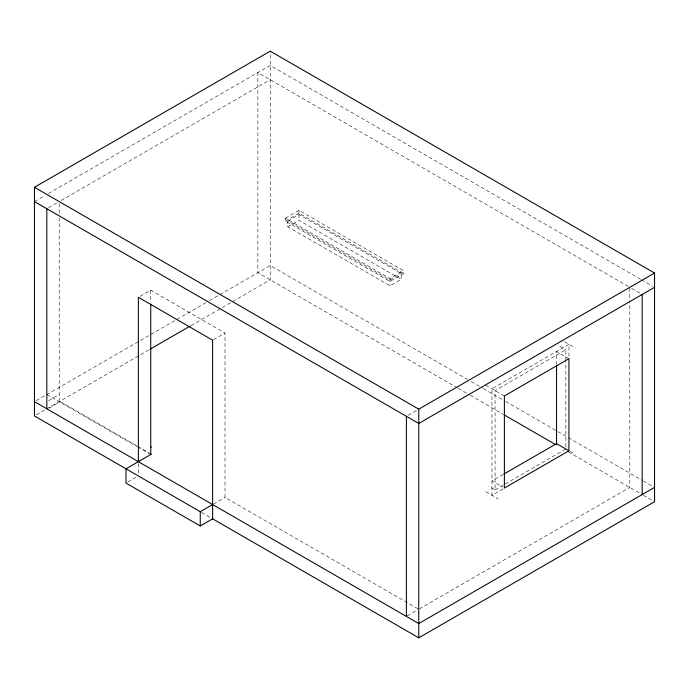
<?xml version="1.0" encoding="UTF-8"?>
<svg xmlns="http://www.w3.org/2000/svg" width="689" height="689" viewBox="0 0 689 689"><rect width="100%" height="100%" fill="white"/><g stroke="black" fill="none" stroke-linecap="round" stroke-linejoin="round"><path stroke-width="0.52" stroke-dasharray="3.44 2.58" d="M34.45 201.576L44.699 195.659M48.411 193.514L270.234 65.446L640.589 279.269M48.6 207.708L57.437 202.6M61.063 200.508L270.234 79.743M140.134 296.287L150.745 290.155L225.01 333.037L225.01 497.389L418.145 608.904M285.401 218.198L299.017 210.334L403.599 270.717L403.599 273.576L389.983 281.439L285.401 221.048L285.401 218.198L389.983 278.58L403.599 270.717M285.401 221.048L299.017 213.194L403.599 273.576M287.769 221.048L299.017 214.563L401.231 273.576L401.231 279.295L389.983 285.78L287.769 226.767L287.769 221.048L389.983 280.07L401.231 273.576M287.769 226.767L299.017 220.282L401.231 279.295M36.216 400.645L205.796 302.738M209.456 300.628L270.234 265.541L467.512 379.432M48.6 400.645L59.211 394.521M36.31 414.881L44.699 410.041M46.826 408.818L149.203 349.711M191.017 325.57L270.234 279.829L270.234 51.158M49.212 408.155L59.822 402.023M213.512 339.668L225.01 333.037M127.758 482.085L136.594 476.977M213.512 504.029L225.63 497.036M408.155 415.295L418.766 409.171M565.867 360.399L565.867 349.719L495.072 390.594L495.072 489.888L488.88 486.313M503.065 474.523L491.998 480.913L502.608 487.037M495.072 489.888L504.382 484.505M505.321 483.971L565.867 449.013L565.867 361.467M503.091 488.846L491.963 495.27L491.963 388.794L568.976 344.336L568.976 357.238M407.268 615.897L417.878 609.765M419.386 608.904L629.789 487.424L629.789 301.317M641.519 279.812L652.69 286.254M631.563 288.355L640.4 293.454M564.558 341.778L575.169 347.911M559.675 346.145L565.867 349.719M568.933 358.693L556.557 351.554L556.557 364.403M485.771 385.22L504.382 395.968M471.233 381.585L482.403 388.028M483.334 388.57L504.736 400.92M505.666 401.463L642.449 480.44M643.38 480.974L654.55 487.424M569.863 451.321L575.169 454.378M457.47 387.924L257.858 272.689L257.858 72.595L629.789 287.33L629.789 300.24M458.202 388.355L469.579 394.918M470.303 395.34L503.108 414.278M568.313 451.924L642.449 494.728M643.38 495.262L654.55 501.713M485.771 491.696L498.147 498.845M60.443 401.67L136.517 445.594M137.447 446.127L149.504 453.086M46.826 394.521L136.827 446.481M137.757 447.015L149.814 453.982M201.489 512.401L211.256 518.033M389.983 278.58L389.983 285.78M299.017 210.334L299.017 213.194M299.017 214.563L299.017 220.282M150.745 290.155L150.745 301.92M138.368 463.706L138.368 474.936M59.211 203.72L59.211 213.409M59.211 217.655L59.211 401.67"/><path stroke-width="1.03" d="M212.625 504.537L200.249 511.686L34.45 415.958L34.45 187.287L270.234 51.158L654.55 273.042L654.55 501.713L418.766 637.842L212.186 518.576M150.133 349.168L190.173 326.061M150.745 447.368L151.365 447.015M151.365 454.163L125.992 468.813L125.992 483.101L200.249 525.974L212.625 518.834L212.625 340.177L138.368 297.303L138.368 461.664M34.45 187.287L418.766 409.171L654.55 273.042M654.55 287.33L418.766 423.459L34.45 201.576M503.986 473.989L556.557 443.638L568.933 450.787L568.933 358.693L504.382 395.968L504.382 488.053L568.933 450.787M654.55 487.424L418.766 623.554L34.45 401.67M504.038 414.821L556.204 444.93M642.174 294.479L642.174 494.564M556.557 365.471L556.557 443.638M418.766 409.171L418.766 637.842M406.389 416.311L406.389 616.405M200.249 511.686L200.249 525.974M150.745 304.064L150.745 454.516M46.826 208.724L46.826 408.818"/></g></svg>
